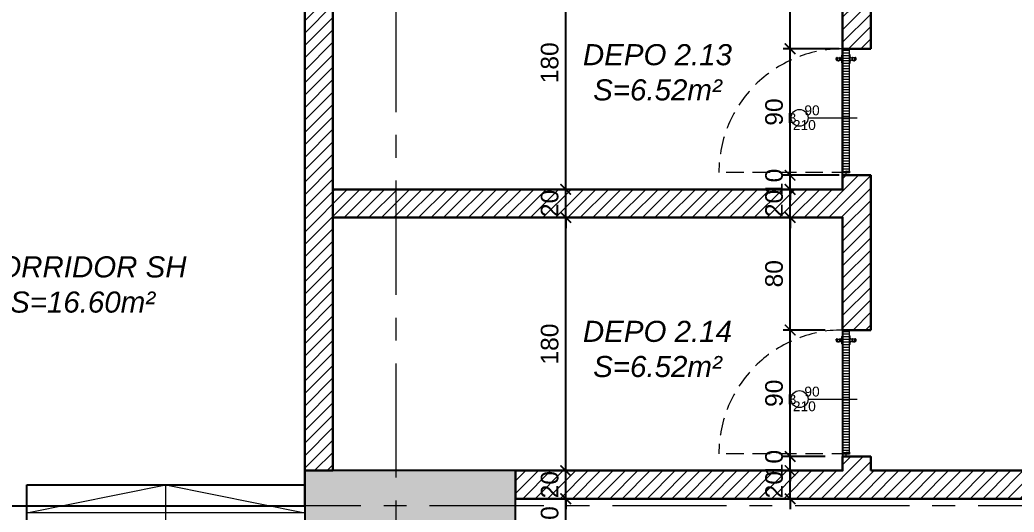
# Model space of a CAD drawing. Header units: centimetres. Extents: x 54080 to 84019, y -57712 to -39496.
# Drawn here: x 55905 to 56612, y -52827 to -52477 of the extents above; entities that cross this region are included whole.
import ezdxf

# ---------------------------------------------------------------- set-up
doc = ezdxf.new("R2010")
doc.units = ezdxf.units.CM
doc.header["$LTSCALE"] = 50
doc.header["$MEASUREMENT"] = 0
for name, pattern in [('AXES', [2, 1.25, -0.25, 0.25, -0.25]), ('CACHE', [0.375, 0.25, -0.125]), ('CONTINU', [0])]:
    doc.linetypes.add(name, pattern=pattern)
doc.layers.get('0').update_dxf_attribs({"color": 8})
for name, color, linetype, lineweight in [('ARCHITECTE', 252, 'Continuous', 13), ('BETON HACHURE', 253, 'Continuous', 13), ('door', 44, 'Continuous', 5), ('MACONNERIE COUPE', 7, 'Continuous', 30), ('MACONNERIE HACHURE', 253, 'Continuous', 13)]:
    doc.layers.add(name, color=color, linetype=linetype, lineweight=lineweight)
for name, color, linetype in [('AXES', 10, 'AXES'), ('BETON COUPE', 3, 'CONTINU'), ('BETON TRAME', 252, 'Continuous'), ('BETON VU', 2, 'Continuous'), ('COTE 50ème', 1, 'Continuous'), ('TEXTE', 7, 'Continuous')]:
    doc.layers.add(name, color=color, linetype=linetype)
doc.layers.add('FMULT', color=150, linetype='Continuous', plot=False)
doc.styles.add('GENERATED_STYLE_1', font='arial.ttf')
doc.styles.add('RS_TEXT_1.50', font='arial.ttf', dxfattribs={"height": 12.5})
doc.styles.add('RS_TXT_50', font='arial.ttf', dxfattribs={"height": 12.5})
doc.dimstyles.new('RS_50CM_LINEAIRE', dxfattribs={"dimscale": 5, "dimtxt": 12.5, "dimasz": 1.5, "dimexe": 1, "dimexo": 2.5, "dimgap": 1, "dimtad": 1, "dimdec": 1, "dimrnd": 0.5, "dimdsep": 46, "dimtxsty": 'RS_TXT_50', "dimblk1": 'ARCHTICK', "dimblk2": 'ARCHTICK', "dimsah": 1, "dimcen": 2.5, "dimdle": 1, "dimclrt": 4, "dimadec": 0, "dimazin": 2, "dimtfac": 1, "dimtdec": 1, "dimtix": 1, "dimtmove": 2, "dimatfit": 3, "dimfxl": 1, "dimtolj": 1, "dimtzin": 0, "dimarcsym": 0})

# ---------------------------------------------------------------- blocks, each defined once
blk = doc.blocks.new('A$C99aa3423')
at = {"layer": 'AXES', "lineweight": 5, "ltscale": 1.3}
for p, q in [((-30, -4150), (-30, -1058.41)), ((3195, -1960), (-1985, -1960))]:
    blk.add_line(p, q, dxfattribs=at)
blk = doc.blocks.new('_ArchTick')
at = {"color": 0, "linetype": 'ByBlock', "const_width": 0.15}
blk.add_lwpolyline([(-0.5, -0.5), (0.5, 0.5)], dxfattribs=at)
blk = doc.blocks.new('*D919')
at = {"layer": 'COTE 50ème', "color": 0, "lineweight": -2, "ltscale": 0.5, "transparency": 16777216}
for p, q in [((56293.27, -52852.36), (56293.27, -52812.36)), ((56270.17, -52817.36), (56298.27, -52817.36)), ((56270.17, -52847.36), (56298.27, -52847.36))]:
    blk.add_line(p, q, dxfattribs=at)
at = {"layer": 'Defpoints', "color": 0, "ltscale": 0.5, "transparency": 16777216}
for p in [(56257.67, -52817.36), (56293.27, -52817.36), (56257.67, -52847.36)]:
    blk.add_point(p, dxfattribs=at)
at = {"layer": 'COTE 50ème', "color": 0, "lineweight": -2, "ltscale": 0.5, "transparency": 16777216, "xscale": 7.5, "yscale": 7.5, "zscale": 7.5}
for p, rotation in [((56293.27, -52817.36), 90), ((56293.27, -52847.36), 270)]:
    blk.add_blockref('_ArchTick', p, dxfattribs=dict(at, rotation=rotation))
at = {"layer": 'COTE 50ème', "color": 4, "ltscale": 0.5, "transparency": 16777216, "insert": (56281.88, -52832.36), "char_height": 12.5, "attachment_point": 5, "rotation": 90, "style": 'RS_TXT_50'}
blk.add_mtext('\\A1;30', dxfattribs=at)
blk = doc.blocks.new('*D920')
at = {"layer": 'COTE 50ème', "color": 0, "lineweight": -2, "ltscale": 0.5, "transparency": 16777216}
for p, q in [((56293.27, -52797.36), (56293.27, -52789.86)), ((56270.17, -52797.36), (56298.27, -52797.36)), ((56293.27, -52817.36), (56293.27, -52797.36)), ((56270.17, -52817.36), (56298.27, -52817.36)), ((56293.27, -52817.36), (56293.27, -52824.86))]:
    blk.add_line(p, q, dxfattribs=at)
at = {"layer": 'Defpoints', "color": 0, "ltscale": 0.5, "transparency": 16777216}
for p in [(56257.67, -52797.36), (56293.27, -52797.36), (56257.67, -52817.36)]:
    blk.add_point(p, dxfattribs=at)
at = {"layer": 'COTE 50ème', "color": 0, "lineweight": -2, "ltscale": 0.5, "transparency": 16777216, "xscale": 7.5, "yscale": 7.5, "zscale": 7.5}
for p, rotation in [((56293.27, -52797.36), 270), ((56293.27, -52817.36), 90)]:
    blk.add_blockref('_ArchTick', p, dxfattribs=dict(at, rotation=rotation))
at = {"layer": 'COTE 50ème', "color": 4, "ltscale": 0.5, "transparency": 16777216, "insert": (56281.88, -52807.36), "char_height": 12.5, "attachment_point": 5, "rotation": 90, "style": 'RS_TXT_50'}
blk.add_mtext('\\A1;20', dxfattribs=at)
blk = doc.blocks.new('*D921')
at = {"layer": 'COTE 50ème', "color": 0, "lineweight": -2, "ltscale": 0.5, "transparency": 16777216}
for p, q in [((56293.27, -52802.36), (56293.27, -52612.36)), ((56270.17, -52617.36), (56298.27, -52617.36)), ((56270.17, -52797.36), (56298.27, -52797.36))]:
    blk.add_line(p, q, dxfattribs=at)
at = {"layer": 'Defpoints', "color": 0, "ltscale": 0.5, "transparency": 16777216}
for p in [(56257.67, -52617.36), (56293.27, -52617.36), (56257.67, -52797.36)]:
    blk.add_point(p, dxfattribs=at)
at = {"layer": 'COTE 50ème', "color": 0, "lineweight": -2, "ltscale": 0.5, "transparency": 16777216, "xscale": 7.5, "yscale": 7.5, "zscale": 7.5}
for p, rotation in [((56293.27, -52617.36), 90), ((56293.27, -52797.36), 270)]:
    blk.add_blockref('_ArchTick', p, dxfattribs=dict(at, rotation=rotation))
at = {"layer": 'COTE 50ème', "color": 4, "ltscale": 0.5, "transparency": 16777216, "insert": (56281.88, -52707.36), "char_height": 12.5, "attachment_point": 5, "rotation": 90, "style": 'RS_TXT_50'}
blk.add_mtext('\\A1;180', dxfattribs=at)
blk = doc.blocks.new('*D922')
at = {"layer": 'COTE 50ème', "color": 0, "lineweight": -2, "ltscale": 0.5, "transparency": 16777216}
for p, q in [((56293.27, -52597.36), (56293.27, -52589.86)), ((56270.17, -52597.36), (56298.27, -52597.36)), ((56293.27, -52617.36), (56293.27, -52597.36)), ((56270.17, -52617.36), (56298.27, -52617.36)), ((56293.27, -52617.36), (56293.27, -52624.86))]:
    blk.add_line(p, q, dxfattribs=at)
at = {"layer": 'Defpoints', "color": 0, "ltscale": 0.5, "transparency": 16777216}
for p in [(56257.67, -52597.36), (56293.27, -52597.36), (56257.67, -52617.36)]:
    blk.add_point(p, dxfattribs=at)
at = {"layer": 'COTE 50ème', "color": 0, "lineweight": -2, "ltscale": 0.5, "transparency": 16777216, "xscale": 7.5, "yscale": 7.5, "zscale": 7.5}
for p, rotation in [((56293.27, -52597.36), 270), ((56293.27, -52617.36), 90)]:
    blk.add_blockref('_ArchTick', p, dxfattribs=dict(at, rotation=rotation))
at = {"layer": 'COTE 50ème', "color": 4, "ltscale": 0.5, "transparency": 16777216, "insert": (56281.88, -52607.36), "char_height": 12.5, "attachment_point": 5, "rotation": 90, "style": 'RS_TXT_50'}
blk.add_mtext('\\A1;20', dxfattribs=at)
blk = doc.blocks.new('*D923')
at = {"layer": 'COTE 50ème', "color": 0, "lineweight": -2, "ltscale": 0.5, "transparency": 16777216}
for p, q in [((56258.28, -52417.36), (56298.27, -52417.36)), ((56293.27, -52602.36), (56293.27, -52412.36)), ((56270.17, -52597.36), (56298.27, -52597.36))]:
    blk.add_line(p, q, dxfattribs=at)
at = {"layer": 'Defpoints', "color": 0, "ltscale": 0.5, "transparency": 16777216}
for p in [(56245.78, -52417.36), (56293.27, -52417.36), (56257.67, -52597.36)]:
    blk.add_point(p, dxfattribs=at)
at = {"layer": 'COTE 50ème', "color": 0, "lineweight": -2, "ltscale": 0.5, "transparency": 16777216, "xscale": 7.5, "yscale": 7.5, "zscale": 7.5}
for p, rotation in [((56293.27, -52417.36), 90), ((56293.27, -52597.36), 270)]:
    blk.add_blockref('_ArchTick', p, dxfattribs=dict(at, rotation=rotation))
at = {"layer": 'COTE 50ème', "color": 4, "ltscale": 0.5, "transparency": 16777216, "insert": (56281.88, -52507.36), "char_height": 12.5, "attachment_point": 5, "rotation": 90, "style": 'RS_TXT_50'}
blk.add_mtext('\\A1;180', dxfattribs=at)
blk = doc.blocks.new('*D1167')
at = {"layer": 'COTE 50ème', "color": 0, "lineweight": -2, "ltscale": 0.5, "transparency": 16777216}
for p, q in [((56452.83, -52797.36), (56452.83, -52789.86)), ((56475.1, -52797.36), (56447.83, -52797.36)), ((56452.83, -52817.36), (56452.83, -52797.36)), ((56475.1, -52817.36), (56447.83, -52817.36)), ((56452.83, -52817.36), (56452.83, -52824.86))]:
    blk.add_line(p, q, dxfattribs=at)
at = {"layer": 'Defpoints', "color": 0, "ltscale": 0.5, "transparency": 16777216}
for p in [(56452.83, -52797.36), (56487.6, -52797.36), (56487.6, -52817.36)]:
    blk.add_point(p, dxfattribs=at)
at = {"layer": 'COTE 50ème', "color": 0, "lineweight": -2, "ltscale": 0.5, "transparency": 16777216, "xscale": 7.5, "yscale": 7.5, "zscale": 7.5}
for p, rotation in [((56452.83, -52797.36), 270), ((56452.83, -52817.36), 90)]:
    blk.add_blockref('_ArchTick', p, dxfattribs=dict(at, rotation=rotation))
at = {"layer": 'COTE 50ème', "color": 4, "ltscale": 0.5, "transparency": 16777216, "insert": (56441.45, -52807.36), "char_height": 12.5, "attachment_point": 5, "rotation": 90, "style": 'RS_TXT_50'}
blk.add_mtext('\\A1;20', dxfattribs=at)
blk = doc.blocks.new('*D1168')
at = {"layer": 'COTE 50ème', "color": 0, "lineweight": -2, "ltscale": 0.5, "transparency": 16777216}
for p, q in [((56452.83, -52787.36), (56452.83, -52779.86)), ((56477.67, -52787.36), (56447.83, -52787.36)), ((56452.83, -52797.36), (56452.83, -52787.36)), ((56475.1, -52797.36), (56447.83, -52797.36)), ((56452.83, -52797.36), (56452.83, -52804.86))]:
    blk.add_line(p, q, dxfattribs=at)
at = {"layer": 'Defpoints', "color": 0, "ltscale": 0.5, "transparency": 16777216}
for p in [(56452.83, -52787.36), (56490.17, -52787.36), (56487.6, -52797.36)]:
    blk.add_point(p, dxfattribs=at)
at = {"layer": 'COTE 50ème', "color": 0, "lineweight": -2, "ltscale": 0.5, "transparency": 16777216, "xscale": 7.5, "yscale": 7.5, "zscale": 7.5}
for p, rotation in [((56452.83, -52787.36), 270), ((56452.83, -52797.36), 90)]:
    blk.add_blockref('_ArchTick', p, dxfattribs=dict(at, rotation=rotation))
at = {"layer": 'COTE 50ème', "color": 4, "ltscale": 0.5, "transparency": 16777216, "insert": (56441.45, -52792.36), "char_height": 12.5, "attachment_point": 5, "rotation": 90, "style": 'RS_TXT_50'}
blk.add_mtext('\\A1;10', dxfattribs=at)
blk = doc.blocks.new('*D1169')
at = {"layer": 'COTE 50ème', "color": 0, "lineweight": -2, "ltscale": 0.5, "transparency": 16777216}
for p, q in [((56452.83, -52792.36), (56452.83, -52692.36)), ((56477.67, -52697.36), (56447.83, -52697.36)), ((56477.67, -52787.36), (56447.83, -52787.36))]:
    blk.add_line(p, q, dxfattribs=at)
at = {"layer": 'Defpoints', "color": 0, "ltscale": 0.5, "transparency": 16777216}
for p in [(56452.83, -52697.36), (56490.17, -52697.36), (56490.17, -52787.36)]:
    blk.add_point(p, dxfattribs=at)
at = {"layer": 'COTE 50ème', "color": 0, "lineweight": -2, "ltscale": 0.5, "transparency": 16777216, "xscale": 7.5, "yscale": 7.5, "zscale": 7.5}
for p, rotation in [((56452.83, -52697.36), 90), ((56452.83, -52787.36), 270)]:
    blk.add_blockref('_ArchTick', p, dxfattribs=dict(at, rotation=rotation))
at = {"layer": 'COTE 50ème', "color": 4, "ltscale": 0.5, "transparency": 16777216, "insert": (56441.45, -52742.36), "char_height": 12.5, "attachment_point": 5, "rotation": 90, "style": 'RS_TXT_50'}
blk.add_mtext('\\A1;90', dxfattribs=at)
blk = doc.blocks.new('*D1170')
at = {"layer": 'COTE 50ème', "color": 0, "lineweight": -2, "ltscale": 0.5, "transparency": 16777216}
for p, q in [((56452.83, -52702.36), (56452.83, -52612.36)), ((56477.67, -52617.36), (56447.83, -52617.36)), ((56477.67, -52697.36), (56447.83, -52697.36))]:
    blk.add_line(p, q, dxfattribs=at)
at = {"layer": 'Defpoints', "color": 0, "ltscale": 0.5, "transparency": 16777216}
for p in [(56452.83, -52617.36), (56490.17, -52617.36), (56490.17, -52697.36)]:
    blk.add_point(p, dxfattribs=at)
at = {"layer": 'COTE 50ème', "color": 0, "lineweight": -2, "ltscale": 0.5, "transparency": 16777216, "xscale": 7.5, "yscale": 7.5, "zscale": 7.5}
for p, rotation in [((56452.83, -52617.36), 90), ((56452.83, -52697.36), 270)]:
    blk.add_blockref('_ArchTick', p, dxfattribs=dict(at, rotation=rotation))
at = {"layer": 'COTE 50ème', "color": 4, "ltscale": 0.5, "transparency": 16777216, "insert": (56441.45, -52657.36), "char_height": 12.5, "attachment_point": 5, "rotation": 90, "style": 'RS_TXT_50'}
blk.add_mtext('\\A1;80', dxfattribs=at)
blk = doc.blocks.new('*D1171')
at = {"layer": 'COTE 50ème', "color": 0, "lineweight": -2, "ltscale": 0.5, "transparency": 16777216}
for p, q in [((56452.83, -52597.36), (56452.83, -52589.86)), ((56477.67, -52597.36), (56447.83, -52597.36)), ((56452.83, -52617.36), (56452.83, -52597.36)), ((56477.67, -52617.36), (56447.83, -52617.36)), ((56452.83, -52617.36), (56452.83, -52624.86))]:
    blk.add_line(p, q, dxfattribs=at)
at = {"layer": 'Defpoints', "color": 0, "ltscale": 0.5, "transparency": 16777216}
for p in [(56452.83, -52597.36), (56490.17, -52597.36), (56490.17, -52617.36)]:
    blk.add_point(p, dxfattribs=at)
at = {"layer": 'COTE 50ème', "color": 0, "lineweight": -2, "ltscale": 0.5, "transparency": 16777216, "xscale": 7.5, "yscale": 7.5, "zscale": 7.5}
for p, rotation in [((56452.83, -52597.36), 270), ((56452.83, -52617.36), 90)]:
    blk.add_blockref('_ArchTick', p, dxfattribs=dict(at, rotation=rotation))
at = {"layer": 'COTE 50ème', "color": 4, "ltscale": 0.5, "transparency": 16777216, "insert": (56441.45, -52607.36), "char_height": 12.5, "attachment_point": 5, "rotation": 90, "style": 'RS_TXT_50'}
blk.add_mtext('\\A1;20', dxfattribs=at)
blk = doc.blocks.new('*D1172')
at = {"layer": 'COTE 50ème', "color": 0, "lineweight": -2, "ltscale": 0.5, "transparency": 16777216}
for p, q in [((56452.83, -52587.36), (56452.83, -52579.86)), ((56487.67, -52587.36), (56447.83, -52587.36)), ((56452.83, -52597.36), (56452.83, -52587.36)), ((56477.67, -52597.36), (56447.83, -52597.36)), ((56452.83, -52597.36), (56452.83, -52604.86))]:
    blk.add_line(p, q, dxfattribs=at)
at = {"layer": 'Defpoints', "color": 0, "ltscale": 0.5, "transparency": 16777216}
for p in [(56452.83, -52587.36), (56500.17, -52587.36), (56490.17, -52597.36)]:
    blk.add_point(p, dxfattribs=at)
at = {"layer": 'COTE 50ème', "color": 0, "lineweight": -2, "ltscale": 0.5, "transparency": 16777216, "xscale": 7.5, "yscale": 7.5, "zscale": 7.5}
for p, rotation in [((56452.83, -52587.36), 270), ((56452.83, -52597.36), 90)]:
    blk.add_blockref('_ArchTick', p, dxfattribs=dict(at, rotation=rotation))
at = {"layer": 'COTE 50ème', "color": 4, "ltscale": 0.5, "transparency": 16777216, "insert": (56441.45, -52592.36), "char_height": 12.5, "attachment_point": 5, "rotation": 90, "style": 'RS_TXT_50'}
blk.add_mtext('\\A1;10', dxfattribs=at)
blk = doc.blocks.new('*D1173')
at = {"layer": 'COTE 50ème', "color": 0, "lineweight": -2, "ltscale": 0.5, "transparency": 16777216}
for p, q in [((56452.83, -52592.36), (56452.83, -52492.36)), ((56487.67, -52497.36), (56447.83, -52497.36)), ((56487.67, -52587.36), (56447.83, -52587.36))]:
    blk.add_line(p, q, dxfattribs=at)
at = {"layer": 'Defpoints', "color": 0, "ltscale": 0.5, "transparency": 16777216}
for p in [(56452.83, -52497.36), (56500.17, -52497.36), (56500.17, -52587.36)]:
    blk.add_point(p, dxfattribs=at)
at = {"layer": 'COTE 50ème', "color": 0, "lineweight": -2, "ltscale": 0.5, "transparency": 16777216, "xscale": 7.5, "yscale": 7.5, "zscale": 7.5}
for p, rotation in [((56452.83, -52497.36), 90), ((56452.83, -52587.36), 270)]:
    blk.add_blockref('_ArchTick', p, dxfattribs=dict(at, rotation=rotation))
at = {"layer": 'COTE 50ème', "color": 4, "ltscale": 0.5, "transparency": 16777216, "insert": (56441.45, -52542.36), "char_height": 12.5, "attachment_point": 5, "rotation": 90, "style": 'RS_TXT_50'}
blk.add_mtext('\\A1;90', dxfattribs=at)
blk = doc.blocks.new('*D1174')
at = {"layer": 'COTE 50ème', "color": 0, "lineweight": -2, "ltscale": 0.5, "transparency": 16777216}
for p, q in [((56477.67, -52417.36), (56447.83, -52417.36)), ((56452.83, -52502.36), (56452.83, -52412.36)), ((56487.67, -52497.36), (56447.83, -52497.36))]:
    blk.add_line(p, q, dxfattribs=at)
at = {"layer": 'Defpoints', "color": 0, "ltscale": 0.5, "transparency": 16777216}
for p in [(56452.83, -52417.36), (56490.17, -52417.36), (56500.17, -52497.36)]:
    blk.add_point(p, dxfattribs=at)
at = {"layer": 'COTE 50ème', "color": 0, "lineweight": -2, "ltscale": 0.5, "transparency": 16777216, "xscale": 7.5, "yscale": 7.5, "zscale": 7.5}
for p, rotation in [((56452.83, -52417.36), 90), ((56452.83, -52497.36), 270)]:
    blk.add_blockref('_ArchTick', p, dxfattribs=dict(at, rotation=rotation))
at = {"layer": 'COTE 50ème', "color": 4, "ltscale": 0.5, "transparency": 16777216, "insert": (56441.45, -52457.36), "char_height": 12.5, "attachment_point": 5, "rotation": 90, "style": 'RS_TXT_50'}
blk.add_mtext('\\A1;80', dxfattribs=at)

msp = doc.modelspace()

# ---------------------------------------------------------------- hatches: boundary and pattern name
at = {"layer": 'BETON HACHURE', "transparency": 33554585}
h = msp.add_hatch(dxfattribs=at)
h.set_pattern_fill('ANSI37', color=256, scale=50, angle=270, style=0)
h.set_pattern_definition([(315, (861.459, 19655.393), (4.4194174, 4.4194174), []), (45, (861.459, 19655.393), (-4.4194174, 4.4194174), [])])
h.paths.add_polyline_path([(56357.67, -51847.22), (56382.67, -51847.22), (56382.67, -52172.22), (56357.67, -52172.22)], flags=0)
h.paths.add_polyline_path([(56357.67, -51847.22), (56382.67, -51847.22), (56382.67, -52172.22), (56357.67, -52172.22)], flags=0)
h.paths.add_polyline_path([(58537.67, -51987.36), (58537.67, -52037.36), (58617.67, -52037.36), (58617.67, -51987.36)], flags=0)
h.paths.add_polyline_path([(58157.67, -51987.36), (58157.67, -52037.36), (58237.67, -52037.36), (58237.67, -51987.36)], flags=0)
edge = h.paths.add_edge_path(flags=0)
edge.add_arc((58197.67, -50672.36), 40, 0, 360)
edge = h.paths.add_edge_path(flags=0)
edge.add_arc((58197.67, -49997.36), 40, 0, 360)
edge = h.paths.add_edge_path(flags=0)
edge.add_arc((58197.67, -51272.36), 40, 0, 360)
h.paths.add_polyline_path([(59277.67, -49527.22), (54853.83, -49527.22), (54464.54, -54263.92), (59277.59, -54736.58), (59277.67, -54713.51)])
edge = h.paths.add_edge_path(flags=0)
edge.add_arc((58197.67, -51272.36), 40, 0, 360)
h.paths.add_polyline_path([(56982.67, -49552.22), (56982.67, -49972.36), (57007.67, -49972.36), (57007.67, -49552.22), (58577.68, -49552.22), (58577.67, -50022.36), (58617.67, -50022.36), (58617.67, -49552.22), (59247.67, -49552.22), (59247.67, -51282.36), (58617.67, -51282.36), (58617.67, -50647.36), (58577.67, -50647.36), (58577.67, -51312.36), (59247.67, -51312.36), (59247.67, -52057.36), (58577.67, -52057.36), (58577.67, -53447.36), (58617.67, -53447.36), (58617.67, -52087.36), (59247.67, -52087.36), (59247.67, -54709.01), (58245.17, -54610.07), (58245.17, -54122.36), (58220.17, -54122.36), (58220.17, -54607.62), (56915.17, -54479.46), (56915.17, -54122.36), (56890.17, -54122.36), (56890.17, -54477.01), (55702.67, -54360.39), (55702.67, -54122.36), (55652.67, -54122.36), (55652.67, -54355.48), (54491.47, -54241.45), (54666.86, -52107.36), (54872.67, -52107.36), (54872.67, -52057.36), (54670.97, -52057.36), (54672.82, -52037.36), (54872.67, -52037.36), (54872.67, -51987.36), (54676.72, -51987.36), (54733.43, -51297.36), (54872.67, -51297.36), (54872.67, -51247.36), (54737.54, -51247.36), (54782.74, -50697.36), (54872.67, -50697.36), (54872.67, -50647.36), (54786.85, -50647.36), (54876.86, -49552.22), (55655.17, -49552.22), (55655.17, -49972.36), (55680.17, -49972.36), (55680.17, -49552.22)], flags=16)
h.paths.add_polyline_path([(58157.67, -51232.36), (58157.67, -51312.36), (58237.67, -51312.36), (58237.67, -51232.36)], flags=0)
at = {"layer": 'BETON TRAME', "transparency": 33554559}
h = msp.add_hatch(color=256, dxfattribs=at)
h.dxf.hatch_style = 1
h.paths.add_polyline_path([(57437.67, -52797.36), (57472.67, -52797.36), (57472.67, -53447.36), (57437.67, -53447.36), (57437.67, -53272.36), (56977.67, -53272.36), (56977.67, -53447.36), (56942.67, -53447.36), (56942.67, -52797.36), (56977.67, -52797.36), (56977.67, -53232.36), (57187.67, -53232.36), (57187.67, -52902.36), (57227.67, -52902.36), (57227.67, -53232.36), (57437.67, -53232.36)])
h.paths.add_polyline_path([(58307.67, -54122.36), (58307.67, -54072.36), (58157.67, -54072.36), (58157.67, -54122.36)])
h.paths.add_polyline_path([(57587.67, -54122.36), (57587.67, -54072.36), (57437.67, -54072.36), (57437.67, -54122.36)])
h.paths.add_polyline_path([(56977.67, -54122.36), (56977.67, -54072.36), (56827.67, -54072.36), (56827.67, -54122.36)])
h.paths.add_polyline_path([(56257.67, -54122.36), (56257.67, -54072.36), (56107.67, -54072.36), (56107.67, -54122.36)])
h.paths.add_polyline_path([(56257.67, -53447.36), (56257.67, -53397.36), (56107.67, -53397.36), (56107.67, -53447.36)])
h.paths.add_polyline_path([(58307.67, -53447.36), (58307.67, -53397.36), (58157.67, -53397.36), (58157.67, -53447.36)])
h.paths.add_polyline_path([(58307.67, -52847.36), (58307.67, -52797.36), (58157.67, -52797.36), (58157.67, -52847.36)])
h.paths.add_polyline_path([(56257.67, -52847.36), (56257.67, -52797.36), (56107.67, -52797.36), (56107.67, -52847.36)])
h.paths.add_polyline_path([(56257.67, -52107.36), (56257.67, -52057.36), (56107.67, -52057.36), (56107.67, -52107.36)])
h.paths.add_polyline_path([(58157.67, -52057.36), (58157.67, -52107.36), (58307.67, -52107.36), (58307.67, -52057.36)])
h.paths.add_polyline_path([(57492.67, -52107.36), (57492.67, -52057.36), (57367.67, -52057.36), (57367.67, -52107.36)])
h.paths.add_polyline_path([(57047.67, -52107.36), (57047.67, -52057.36), (56922.67, -52057.36), (56922.67, -52107.36)])
h.paths.add_polyline_path([(57072.67, -52057.36), (57047.67, -52057.36), (57047.67, -52562.36), (57072.67, -52562.36)])
h.paths.add_polyline_path([(57367.67, -52057.36), (57342.67, -52057.36), (57342.67, -52562.36), (57367.67, -52562.36)])
at = {"layer": 'door'}
h = msp.add_hatch(dxfattribs=at)
h.set_pattern_fill('ANSI31', color=256, scale=15, angle=855)
h.set_pattern_definition([(180, (103793.602, -190472.0756), (-3e-15, -1.875), [])])
h.paths.add_polyline_path([(56494.94, -52585.39), (56494.94, -52497.36), (56490.22, -52497.36), (56490.22, -52585.39)])
h = msp.add_hatch(dxfattribs=at)
h.set_pattern_fill('ANSI31', color=256, scale=15, angle=855)
h.set_pattern_definition([(180, (103793.602, -190672.0756), (-3e-15, -1.875), [])])
h.paths.add_polyline_path([(56494.94, -52785.39), (56494.94, -52697.36), (56490.22, -52697.36), (56490.22, -52785.39)])
at = {"layer": 'MACONNERIE HACHURE'}
h = msp.add_hatch(dxfattribs=at)
h.set_pattern_fill('ANSI31', color=256, scale=50, style=0)
h.paths.add_polyline_path([(54872.67, -54083.63), (54897.67, -54083.63), (54897.67, -54067.36), (54872.67, -54067.36)])
h.paths.add_polyline_path([(54760.13, -53887.22), (54520.58, -53887.22), (54522.64, -53862.22), (54760.13, -53862.22)])
h.paths.add_polyline_path([(54872.67, -54017.36), (54872.67, -53887.22), (54850.13, -53887.22), (54850.13, -53862.22), (54897.67, -53862.22), (54897.67, -54017.36)])
h.paths.add_polyline_path([(54872.67, -54173.63), (54897.67, -54173.63), (54897.67, -54281.34), (54872.67, -54278.88)])
h.paths.add_polyline_path([(54505.78, -54067.36), (54507.82, -54042.46), (54872.67, -54042.36), (54872.67, -54067.36)])
h.paths.add_polyline_path([(58577.67, -52057.36), (58597.67, -52057.36), (58597.67, -52037.36), (58577.67, -52037.36)])
h.paths.add_polyline_path([(55842.67, -50672.36), (56202.67, -50672.36), (56202.67, -50647.36), (55842.67, -50647.36)])
h.paths.add_polyline_path([(55752.67, -50672.36), (55742.67, -50672.36), (55742.67, -50647.36), (55752.67, -50647.36)])
h.paths.add_polyline_path([(57077.67, -53447.36), (57437.67, -53447.36), (57437.67, -53422.36), (57077.67, -53422.36)])
h.paths.add_polyline_path([(56987.67, -53447.36), (56977.67, -53447.36), (56977.67, -53422.36), (56987.67, -53422.36)])
h.paths.add_polyline_path([(58777.67, -49872.22), (58777.67, -49882.22), (58757.67, -49882.22), (58757.67, -49872.22), (58717.67, -49872.22), (58717.67, -49852.22), (59252.67, -49852.22), (59252.67, -49872.22)])
h.paths.add_polyline_path([(58777.67, -50092.22), (58777.67, -50102.22), (58757.67, -50102.22), (58757.67, -49972.22), (58777.67, -49972.22), (58777.67, -50072.22), (59252.67, -50072.22), (59252.67, -50092.22)])
h.paths.add_polyline_path([(58777.67, -50312.22), (58777.67, -50322.22), (58757.67, -50322.22), (58757.67, -50192.22), (58777.67, -50192.22), (58777.67, -50292.22), (59252.67, -50292.22), (59252.67, -50312.22)])
h.paths.add_polyline_path([(58777.67, -50532.22), (58777.67, -50542.22), (58757.67, -50542.22), (58757.67, -50412.22), (58777.67, -50412.22), (58777.67, -50512.22), (59247.67, -50512.22), (59247.67, -50532.22)])
h.paths.add_polyline_path([(58757.67, -50762.22), (58757.67, -50632.22), (58777.67, -50632.22), (58777.67, -50732.22), (59252.67, -50732.22), (59252.67, -50752.22), (58777.67, -50752.22), (58777.67, -50762.22)])
h.paths.add_polyline_path([(58777.67, -50852.22), (58757.67, -50852.22), (58757.67, -50952.22), (58717.67, -50952.22), (58717.67, -50972.22), (59252.67, -50972.22), (59252.67, -50952.22), (58777.67, -50952.22)])
h.paths.add_polyline_path([(58627.67, -49872.22), (58617.67, -49872.22), (58617.67, -49852.22), (58627.67, -49852.22)])
h.paths.add_polyline_path([(58627.67, -50972.22), (58617.67, -50972.22), (58617.67, -50952.22), (58627.67, -50952.22)])
h.paths.add_polyline_path([(58577.67, -51947.36), (58597.67, -51947.36), (58597.67, -51987.36), (58577.67, -51987.36)])
h.paths.add_polyline_path([(58577.67, -51747.36), (58597.67, -51747.36), (58597.67, -51312.36), (58577.67, -51312.36)])
h.paths.add_polyline_path([(57052.67, -52057.36), (57072.67, -52057.36), (57072.67, -52037.36), (57052.67, -52037.36)])
h.paths.add_polyline_path([(56237.67, -52057.36), (56257.67, -52057.36), (56257.67, -52037.36), (56237.67, -52037.36)])
h.paths.add_polyline_path([(55707.67, -52087.36), (55727.67, -52087.36), (55727.67, -52037.36), (55707.67, -52037.36)])
h.paths.add_polyline_path([(55837.67, -52007.36), (56107.67, -52007.36), (56107.67, -51987.36), (55837.67, -51987.36)])
h.paths.add_polyline_path([(57072.67, -52107.36), (57342.67, -52107.36), (57342.67, -52087.36), (57072.67, -52087.36)])
h.paths.add_polyline_path([(56670.17, -51987.36), (56670.17, -52097.36), (56690.17, -52097.36), (56690.17, -52007.36), (56922.67, -52007.36), (56922.67, -51987.36)])
h.paths.add_polyline_path([(56670.17, -52297.36), (56690.17, -52297.36), (56690.17, -52217.36), (57047.67, -52217.36), (57047.67, -52197.36), (56690.17, -52197.36), (56690.17, -52187.36), (56670.17, -52187.36)])
h.paths.add_polyline_path([(56670.17, -52497.36), (56690.17, -52497.36), (56690.17, -52417.36), (57047.67, -52417.36), (57047.67, -52397.36), (56690.17, -52397.36), (56690.17, -52387.36), (56670.17, -52387.36)])
h.paths.add_polyline_path([(56510.17, -52797.36), (56510.17, -52787.36), (56490.17, -52787.36), (56490.17, -52797.36), (56257.67, -52797.36), (56257.67, -52817.36), (56942.67, -52817.36), (56942.67, -52797.36), (56690.17, -52797.36), (56690.17, -52787.36), (56670.17, -52787.36), (56670.17, -52797.36)])
h.paths.add_polyline_path([(56510.17, -52697.36), (56510.17, -52587.36), (56490.17, -52587.36), (56490.17, -52597.36), (56127.67, -52597.36), (56127.67, -52617.36), (56490.17, -52617.36), (56490.17, -52697.36)])
h.paths.add_polyline_path([(56510.17, -52497.36), (56510.17, -52387.36), (56490.17, -52387.36), (56490.17, -52397.36), (56127.67, -52397.36), (56127.67, -52417.36), (56490.17, -52417.36), (56490.17, -52497.36)])
h.paths.add_polyline_path([(56510.17, -52187.36), (56490.17, -52187.36), (56490.17, -52197.36), (56127.67, -52197.36), (56127.67, -52217.36), (56490.17, -52217.36), (56490.17, -52297.36), (56510.17, -52297.36)])
h.paths.add_polyline_path([(56510.17, -51977.36), (56490.17, -51977.36), (56490.17, -51987.36), (56257.67, -51987.36), (56257.67, -52007.36), (56490.17, -52007.36), (56490.17, -52097.36), (56510.17, -52097.36)])
h.paths.add_polyline_path([(56490.17, -51887.36), (56510.17, -51887.36), (56510.17, -51777.36), (56490.17, -51777.36), (56490.17, -51787.36), (56132.67, -51787.36), (56132.67, -51807.36), (56490.17, -51807.36)])
h.paths.add_polyline_path([(57437.67, -52777.36), (57462.67, -52777.36), (57462.67, -52797.36), (57437.67, -52797.36)])
h.paths.add_polyline_path([(56202.67, -51317.36), (56227.67, -51317.36), (56227.67, -51297.36), (56202.67, -51297.36)])
h.paths.add_polyline_path([(56107.67, -53323.39), (56127.67, -53323.39), (56127.67, -52847.36), (56107.67, -52847.36)])
h.paths.add_polyline_path([(55682.67, -53222.36), (55702.67, -53222.36), (55702.67, -52927.36), (55682.67, -52927.36)])
h.paths.add_polyline_path([(55786, -51192.36), (55742.67, -51192.36), (55742.67, -51152.36), (55786, -51152.36)])
h.paths.add_polyline_path([(55952.67, -51192.36), (55912.67, -51192.36), (55912.67, -51152.36), (55952.67, -51152.36)])
h.paths.add_polyline_path([(56159.34, -51192.36), (56202.67, -51192.36), (56202.67, -51152.36), (56159.34, -51152.36)])
h.paths.add_polyline_path([(55992.67, -51192.36), (56032.67, -51192.36), (56032.67, -51152.36), (55992.67, -51152.36)])
h.paths.add_polyline_path([(57394.34, -52902.36), (57437.67, -52902.36), (57437.67, -52942.36), (57394.34, -52942.36)])
h.paths.add_polyline_path([(57227.67, -52902.36), (57267.67, -52902.36), (57267.67, -52942.36), (57227.67, -52942.36)])
h.paths.add_polyline_path([(57021, -52902.36), (56977.67, -52902.36), (56977.67, -52942.36), (57021, -52942.36)])
h.paths.add_polyline_path([(57187.67, -52902.36), (57147.67, -52902.36), (57147.67, -52942.36), (57187.67, -52942.36)])
h.paths.add_polyline_path([(55941, -52412.36), (55917.67, -52412.36), (55917.67, -52392.36), (55941, -52392.36)])
h.paths.add_polyline_path([(56107.67, -52412.36), (56067.67, -52412.36), (56067.67, -52392.36), (56107.67, -52392.36)])
h.paths.add_polyline_path([(55726, -52412.36), (55702.67, -52412.36), (55702.67, -52392.36), (55726, -52392.36)])
h.paths.add_polyline_path([(55892.67, -52412.36), (55852.67, -52412.36), (55852.67, -52392.36), (55892.67, -52392.36)])
h.paths.add_polyline_path([(55682.67, -52518.36), (55702.67, -52518.36), (55702.67, -52412.36), (55682.67, -52412.36)])
h.paths.add_polyline_path([(55682.67, -52797.36), (55702.67, -52797.36), (55702.67, -52737.36), (55682.67, -52737.36)])
h.paths.add_polyline_path([(56107.67, -52797.36), (56127.67, -52797.36), (56127.67, -52412.36), (56107.67, -52412.36)])
h.paths.add_polyline_path([(57437.67, -52677.36), (57437.67, -52637.36), (57342.67, -52637.36), (57342.67, -52562.36), (57367.67, -52562.36), (57367.67, -52627.36), (57462.67, -52627.36), (57462.67, -52677.36)])
h.paths.add_polyline_path([(56202.67, -51417.36), (56202.67, -51457.36), (56107.67, -51457.36), (56107.67, -51532.36), (56132.67, -51532.36), (56132.67, -51482.36), (56202.67, -51482.36), (56202.67, -51578.36), (56490.17, -51578.36), (56490.17, -51687.36), (56510.17, -51687.36), (56510.17, -51558.36), (56227.67, -51558.36), (56227.67, -51417.36)])
h.paths.add_polyline_path([(55742.67, -51297.36), (55742.67, -51457.36), (55837.67, -51457.36), (55837.67, -51532.36), (55812.67, -51532.36), (55812.67, -51482.36), (55717.67, -51482.36), (55717.67, -51297.36)])
h.paths.add_polyline_path([(56107.67, -53343.36), (55702.67, -53343.36), (55702.67, -53343.36), (56107.67, -53343.36)])
h.paths.add_polyline_path([(56977.67, -52797.36), (56977.67, -52637.36), (57072.67, -52637.36), (57072.67, -52562.36), (57047.67, -52562.36), (57047.67, -52627.36), (56977.67, -52627.36), (56977.67, -52597.36), (56690.17, -52597.36), (56690.17, -52587.36), (56670.17, -52587.36), (56670.17, -52697.36), (56690.17, -52697.36), (56690.17, -52617.36), (56952.67, -52617.36), (56952.67, -52797.36)])

# ---------------------------------------------------------------- linework, layer by layer
at = {"layer": 'ARCHITECTE'}
msp.add_lwpolyline([(55801.42, -52836.36), (55801.42, -53144.36, 1.004831), (56008.92, -53143.36), (56008.92, -52807.36), (56107.67, -52827.39), (55910.17, -52827.39), (56008.92, -52807.36)], format="xyb", dxfattribs=at)
at = {"layer": 'BETON COUPE'}
msp.add_lwpolyline([(56257.67, -52847.36), (56257.67, -52797.36), (56107.67, -52797.36), (56107.67, -52847.36)], close=True, dxfattribs=at)
at = {"layer": 'BETON VU'}
msp.add_lwpolyline([(55910.17, -52807.36), (56107.67, -52807.36), (56107.67, -53323.36), (55702.67, -53323.36), (55702.67, -52836.36), (55900.17, -52836.36), (55900.17, -53154.36), (55910.17, -53154.36)], close=True, dxfattribs=at)
at = {"layer": 'door'}
for p, q in [((56489.62, -52507.3), (56489.62, -52501.9)), ((56489.92, -52501.6), (56490.22, -52501.6)), ((56490.22, -52507.6), (56490.22, -52501.6)), ((56495.24, -52501.6), (56494.94, -52501.6)), ((56494.94, -52507.6), (56494.94, -52501.6)), ((56495.54, -52507.3), (56495.54, -52501.9)), ((56485.58, -52503.92), (56485.7, -52503.92)), ((56485.58, -52504.05), (56485.58, -52503.92)), ((56485.58, -52504.05), (56485.58, -52505.15)), ((56485.58, -52505.15), (56485.58, -52505.28)), ((56485.58, -52505.28), (56485.7, -52505.28)), ((56485.7, -52503.92), (56485.7, -52505.28)), ((56485.95, -52503.67), (56485.95, -52505.53)), ((56486.2, -52505.53), (56486.2, -52503.67)), ((56486.45, -52503.92), (56487.82, -52503.92)), ((56486.45, -52503.92), (56486.45, -52505.28)), ((56486.45, -52505.47), (56486.45, -52505.28)), ((56487.04, -52505.65), (56486.47, -52505.65)), ((56487.04, -52505.87), (56486.47, -52505.87)), ((56487.04, -52505.65), (56487.61, -52505.65)), ((56487.04, -52505.87), (56487.61, -52505.87)), ((56487.63, -52505.47), (56487.63, -52505.47)), ((56487.82, -52505.28), (56487.82, -52505.28)), ((56487.99, -52503.77), (56487.99, -52505.44)), ((56488.39, -52503.77), (56488.39, -52505.44)), ((56489.92, -52507.6), (56490.22, -52507.6)), ((56495.24, -52507.6), (56494.94, -52507.6)), ((56496.77, -52503.77), (56496.77, -52505.44)), ((56497.17, -52503.77), (56497.17, -52505.44)), ((56498.71, -52503.92), (56497.34, -52503.92)), ((56497.35, -52505.28), (56497.34, -52505.28)), ((56497.53, -52505.47), (56497.53, -52505.47)), ((56498.12, -52505.65), (56497.55, -52505.65)), ((56498.12, -52505.87), (56497.55, -52505.87)), ((56498.12, -52505.65), (56498.69, -52505.65)), ((56498.12, -52505.87), (56498.69, -52505.87)), ((56498.71, -52503.92), (56498.71, -52505.28)), ((56498.71, -52505.47), (56498.71, -52505.28)), ((56498.96, -52505.53), (56498.96, -52503.67)), ((56499.21, -52503.67), (56499.21, -52505.53)), ((56499.46, -52503.92), (56499.46, -52505.28)), ((56499.58, -52503.92), (56499.46, -52503.92)), ((56499.58, -52505.28), (56499.46, -52505.28)), ((56499.58, -52504.05), (56499.58, -52503.92)), ((56499.58, -52504.05), (56499.58, -52505.15)), ((56499.58, -52505.15), (56499.58, -52505.28)), ((56465.56, -52546.49), (56500.52, -52546.49)), ((56485.58, -52703.92), (56485.7, -52703.92)), ((56485.58, -52704.05), (56485.58, -52703.92)), ((56485.58, -52704.05), (56485.58, -52705.15)), ((56485.58, -52705.15), (56485.58, -52705.28)), ((56485.58, -52705.28), (56485.7, -52705.28)), ((56485.7, -52703.92), (56485.7, -52705.28)), ((56485.95, -52703.67), (56485.95, -52705.53)), ((56486.2, -52705.53), (56486.2, -52703.67)), ((56486.45, -52703.92), (56487.82, -52703.92)), ((56486.45, -52703.92), (56486.45, -52705.28)), ((56486.45, -52705.47), (56486.45, -52705.28)), ((56487.04, -52705.65), (56486.47, -52705.65)), ((56487.04, -52705.87), (56486.47, -52705.87)), ((56487.04, -52705.65), (56487.61, -52705.65)), ((56487.04, -52705.87), (56487.61, -52705.87)), ((56487.63, -52705.47), (56487.63, -52705.47)), ((56487.82, -52705.28), (56487.82, -52705.28)), ((56487.99, -52703.77), (56487.99, -52705.44)), ((56488.39, -52703.77), (56488.39, -52705.44)), ((56489.62, -52707.3), (56489.62, -52701.9)), ((56489.92, -52701.6), (56490.22, -52701.6)), ((56490.22, -52707.6), (56490.22, -52701.6)), ((56495.24, -52701.6), (56494.94, -52701.6)), ((56494.94, -52707.6), (56494.94, -52701.6)), ((56495.54, -52707.3), (56495.54, -52701.9)), ((56496.77, -52703.77), (56496.77, -52705.44)), ((56497.17, -52703.77), (56497.17, -52705.44)), ((56498.71, -52703.92), (56497.34, -52703.92)), ((56497.35, -52705.28), (56497.34, -52705.28)), ((56497.53, -52705.47), (56497.53, -52705.47)), ((56498.12, -52705.65), (56497.55, -52705.65)), ((56498.12, -52705.87), (56497.55, -52705.87)), ((56498.12, -52705.65), (56498.69, -52705.65)), ((56498.12, -52705.87), (56498.69, -52705.87)), ((56498.71, -52703.92), (56498.71, -52705.28)), ((56498.71, -52705.47), (56498.71, -52705.28)), ((56498.96, -52705.53), (56498.96, -52703.67)), ((56499.21, -52703.67), (56499.21, -52705.53)), ((56499.46, -52703.92), (56499.46, -52705.28)), ((56499.58, -52703.92), (56499.46, -52703.92)), ((56499.58, -52705.28), (56499.46, -52705.28)), ((56499.58, -52704.05), (56499.58, -52703.92)), ((56499.58, -52704.05), (56499.58, -52705.15)), ((56499.58, -52705.15), (56499.58, -52705.28)), ((56489.92, -52707.6), (56490.22, -52707.6)), ((56495.24, -52707.6), (56494.94, -52707.6)), ((56465.56, -52746.49), (56500.52, -52746.49))]:
    msp.add_line(p, q, dxfattribs=at)
at = {"layer": 'door', "linetype": 'CACHE'}
for p, q in [((56494.94, -52585.39), (56402.19, -52585.39)), ((56494.94, -52785.39), (56402.19, -52785.39))]:
    msp.add_line(p, q, dxfattribs=at)
at = {"layer": 'door'}
for points in [[(56494.94, -52585.39), (56494.94, -52497.36), (56490.22, -52497.36), (56490.22, -52585.39), (56494.94, -52585.39)], [(56492.67, -52587.36), (56492.67, -52584.22), (56494.99, -52584.34), (56494.99, -52585.6), (56490.17, -52585.6), (56490.17, -52587.36), (56492.67, -52587.36)], [(56494.94, -52785.39), (56494.94, -52697.36), (56490.22, -52697.36), (56490.22, -52785.39), (56494.94, -52785.39)], [(56492.67, -52787.36), (56492.67, -52784.22), (56494.99, -52784.34), (56494.99, -52785.6), (56490.17, -52785.6), (56490.17, -52787.36), (56492.67, -52787.36)]]:
    msp.add_lwpolyline(points, dxfattribs=at)
for centre in [(56459.56, -52546.49), (56459.56, -52746.49)]:
    msp.add_circle(centre, 6, dxfattribs=at)
at = {"layer": 'door', "linetype": 'CACHE'}
for centre in [(56490.22, -52585.39), (56490.22, -52785.39)]:
    msp.add_arc(centre, 88.03, 90, 180, dxfattribs=at)
at = {"layer": 'door'}
for centre, radius, start, end in [((56489.92, -52501.9), 0.3, 90, 180), ((56495.24, -52501.9), 0.3, 0, 90), ((56486.32, -52504.6), 0.929, 143.41041, 216.58959), ((56485.95, -52503.92), 0.251, 90.11503, 179.88497), ((56485.95, -52505.28), 0.251, 180.11503, 269.88497), ((56486.08, -52503.67), 0.125, 0, 180), ((56486.08, -52505.53), 0.125, 180, 0), ((56486.2, -52503.92), 0.251, 0.11503, 89.88497), ((56486.2, -52505.28), 0.251, 270.11503, 359.88497), ((56486.47, -52505.76), 0.11, 90.01058, 269.98942), ((56486.47, -52505.6), 0.0561, 142.03658, 266.29028), ((56486.24, -52505.46), 0.215, 332.38575, 357.2971), ((56487.61, -52505.6), 0.0561, 273.70972, 37.96342), ((56487.61, -52505.76), 0.11, 270.01058, 89.98942), ((56487.82, -52505.47), 0.191, 91.8485, 181.25737), ((56487.84, -52505.46), 0.215, 182.7029, 207.61425), ((56487.82, -52503.75), 0.171, 270.21752, 354.94096), ((56487.82, -52505.45), 0.171, 5.05904, 89.78248), ((56488.19, -52503.77), 0.2, 0, 180), ((56488.19, -52505.44), 0.2, 180, 0), ((56488.57, -52502.94), 0.841, 257.92952, 315.63105), ((56488.57, -52506.26), 0.841, 44.36895, 102.07048), ((56489.62, -52503.92), 0.6, 90, 139.40915), ((56489.62, -52505.28), 0.6, 220.59085, 270), ((56489.92, -52507.3), 0.3, 180, 270), ((56495.24, -52507.3), 0.3, 270, 0), ((56495.54, -52503.92), 0.6, 40.59085, 90), ((56495.54, -52505.28), 0.6, 270, 319.40915), ((56496.59, -52502.94), 0.841, 224.36895, 282.07048), ((56496.59, -52506.26), 0.841, 77.92952, 135.63105), ((56496.97, -52503.77), 0.2, 0, 180), ((56496.97, -52505.44), 0.2, 180, 0), ((56497.34, -52503.75), 0.171, 185.05904, 269.78248), ((56497.34, -52505.45), 0.171, 90.21752, 174.94096), ((56497.34, -52505.47), 0.191, 358.74263, 88.1515), ((56497.55, -52505.76), 0.11, 90.01058, 269.98942), ((56497.55, -52505.6), 0.0561, 142.03658, 266.29028), ((56497.32, -52505.46), 0.215, 332.38575, 357.2971), ((56498.69, -52505.6), 0.0561, 273.70972, 37.96342), ((56498.69, -52505.76), 0.11, 270.01058, 89.98942), ((56498.96, -52503.92), 0.251, 90.11503, 179.88497), ((56498.96, -52505.28), 0.251, 180.11503, 269.88497), ((56498.92, -52505.46), 0.215, 182.7029, 207.61425), ((56499.08, -52503.67), 0.125, 0, 180), ((56499.08, -52505.53), 0.125, 180, 0), ((56499.21, -52503.92), 0.251, 0.11503, 89.88497), ((56499.21, -52505.28), 0.251, 270.11503, 359.88497), ((56498.84, -52504.6), 0.929, 323.41041, 36.58959), ((56486.32, -52704.6), 0.929, 143.41041, 216.58959), ((56485.95, -52703.92), 0.251, 90.11503, 179.88497), ((56485.95, -52705.28), 0.251, 180.11503, 269.88497), ((56486.08, -52703.67), 0.125, 0, 180), ((56486.08, -52705.53), 0.125, 180, 0), ((56486.2, -52703.92), 0.251, 0.11503, 89.88497), ((56486.2, -52705.28), 0.251, 270.11503, 359.88497), ((56486.47, -52705.76), 0.11, 90.01058, 269.98942), ((56486.47, -52705.6), 0.0561, 142.03658, 266.29028), ((56486.24, -52705.46), 0.215, 332.38575, 357.2971), ((56487.61, -52705.6), 0.0561, 273.70972, 37.96342), ((56487.61, -52705.76), 0.11, 270.01058, 89.98942), ((56487.82, -52705.47), 0.191, 91.8485, 181.25737), ((56487.84, -52705.46), 0.215, 182.7029, 207.61425), ((56487.82, -52703.75), 0.171, 270.21752, 354.94096), ((56487.82, -52705.45), 0.171, 5.05904, 89.78248), ((56488.19, -52703.77), 0.2, 0, 180), ((56488.19, -52705.44), 0.2, 180, 0), ((56488.57, -52702.94), 0.841, 257.92952, 315.63105), ((56488.57, -52706.26), 0.841, 44.36895, 102.07048), ((56489.62, -52703.92), 0.6, 90, 139.40915), ((56489.62, -52705.28), 0.6, 220.59085, 270), ((56489.92, -52701.9), 0.3, 90, 180), ((56489.92, -52707.3), 0.3, 180, 270), ((56495.24, -52701.9), 0.3, 0, 90), ((56495.24, -52707.3), 0.3, 270, 0), ((56495.54, -52703.92), 0.6, 40.59085, 90), ((56495.54, -52705.28), 0.6, 270, 319.40915), ((56496.59, -52702.94), 0.841, 224.36895, 282.07048), ((56496.59, -52706.26), 0.841, 77.92952, 135.63105), ((56496.97, -52703.77), 0.2, 0, 180), ((56496.97, -52705.44), 0.2, 180, 0), ((56497.34, -52703.75), 0.171, 185.05904, 269.78248), ((56497.34, -52705.45), 0.171, 90.21752, 174.94096), ((56497.34, -52705.47), 0.191, 358.74263, 88.1515), ((56497.55, -52705.76), 0.11, 90.01058, 269.98942), ((56497.55, -52705.6), 0.0561, 142.03658, 266.29028), ((56497.32, -52705.46), 0.215, 332.38575, 357.2971), ((56498.69, -52705.6), 0.0561, 273.70972, 37.96342), ((56498.69, -52705.76), 0.11, 270.01058, 89.98942), ((56498.96, -52703.92), 0.251, 90.11503, 179.88497), ((56498.96, -52705.28), 0.251, 180.11503, 269.88497), ((56498.92, -52705.46), 0.215, 182.7029, 207.61425), ((56499.08, -52703.67), 0.125, 0, 180), ((56499.08, -52705.53), 0.125, 180, 0), ((56499.21, -52703.92), 0.251, 0.11503, 89.88497), ((56499.21, -52705.28), 0.251, 270.11503, 359.88497), ((56498.84, -52704.6), 0.929, 323.41041, 36.58959)]:
    msp.add_arc(centre, radius, start, end, dxfattribs=at)
at = {"layer": 'FMULT', "ltscale": 0.5}
for points in [[(55702.67, -52822.36), (56107.67, -52822.36), (56107.67, -52412.36), (55702.67, -52412.36)], [(56127.67, -52597.36), (56490.17, -52597.36), (56490.17, -52417.36), (56127.67, -52417.36)], [(56127.67, -52617.36), (56490.17, -52617.36), (56490.17, -52797.36), (56127.67, -52797.36)]]:
    msp.add_lwpolyline(points, close=True, dxfattribs=at)
at = {"layer": 'MACONNERIE COUPE', "ltscale": 0.5}
for points in [[(56510.17, -52497.36), (56510.17, -52387.36), (56490.17, -52387.36), (56490.17, -52397.36), (56127.67, -52397.36), (56127.67, -52417.36), (56490.17, -52417.36), (56490.17, -52497.36)], [(56510.17, -52697.36), (56510.17, -52587.36), (56490.17, -52587.36), (56490.17, -52597.36), (56127.67, -52597.36), (56127.67, -52617.36), (56490.17, -52617.36), (56490.17, -52697.36)], [(56510.17, -52797.36), (56510.17, -52787.36), (56490.17, -52787.36), (56490.17, -52797.36), (56257.67, -52797.36), (56257.67, -52817.36), (56942.67, -52817.36), (56942.67, -52797.36), (56690.17, -52797.36), (56690.17, -52787.36), (56670.17, -52787.36), (56670.17, -52797.36)]]:
    msp.add_lwpolyline(points, close=True, dxfattribs=at)
at = {"layer": 'MACONNERIE COUPE'}
msp.add_lwpolyline([(56107.67, -52797.36), (56127.67, -52797.36), (56127.67, -52412.36), (56107.67, -52412.36)], close=True, dxfattribs=at)

# ---------------------------------------------------------------- block references
at = {"layer": 'MACONNERIE COUPE', "lineweight": 5, "ltscale": 0.5}
msp.add_blockref('A$C99aa3423', (56202.67, -50862.36), dxfattribs=at)

# ---------------------------------------------------------------- texts
at = {"layer": 'door', "char_height": 7, "style": 'GENERATED_STYLE_1'}
for s, insert, attachment_point in [('\\A1;\\pt0;90', (56473.83, -52544.74), 9), ('\\A1;\\pt0;B', (56457.42, -52543.16), 3), ('\\A1;\\pt0;210', (56471.09, -52555.2), 9), ('\\A1;\\pt0;90', (56473.83, -52744.74), 9), ('\\A1;\\pt0;B', (56457.42, -52743.16), 3), ('\\A1;\\pt0;210', (56471.09, -52755.2), 9)]:
    msp.add_mtext(s, dxfattribs=dict(at, insert=insert, attachment_point=attachment_point))
at = {"layer": 'TEXTE', "char_height": 25, "width": 440.821, "attachment_point": 5, "style": 'RS_TEXT_1.50'}
for s, insert in [('{\\fArial|b0|i1|c0|p34;\\H0.6x;DEPO 2.13\\PS=6.52m²}', (56358.49, -52514.2)), ('{\\fArial|b0|i1|c0|p34;\\H0.6x;KORRIDOR SH\\PS=16.60m²}', (55949.74, -52665.09)), ('{\\fArial|b0|i1|c0|p34;\\H0.6x;DEPO 2.14\\PS=6.52m²}', (56358.49, -52710.93))]:
    msp.add_mtext(s, dxfattribs=dict(at, insert=insert))

# ---------------------------------------------------------------- dimensions: what is measured, and where the dimension line sits
at = {"layer": 'COTE 50ème', "ltscale": 0.5}
for base, p1, p2, picture, middle in [((56293.27, -52417.36), (56257.67, -52597.36), (56245.78, -52417.36), '*D923', (56281.88, -52507.36)), ((56452.83, -52417.36), (56500.17, -52497.36), (56490.17, -52417.36), '*D1174', (56441.45, -52457.36)), ((56452.83, -52497.36), (56500.17, -52587.36), (56500.17, -52497.36), '*D1173', (56441.45, -52542.36)), ((56452.83, -52587.36), (56490.17, -52597.36), (56500.17, -52587.36), '*D1172', (56441.45, -52592.36)), ((56293.27, -52597.36), (56257.67, -52617.36), (56257.67, -52597.36), '*D922', (56281.88, -52607.36)), ((56452.83, -52597.36), (56490.17, -52617.36), (56490.17, -52597.36), '*D1171', (56441.45, -52607.36)), ((56293.27, -52617.36), (56257.67, -52797.36), (56257.67, -52617.36), '*D921', (56281.88, -52707.36)), ((56452.83, -52617.36), (56490.17, -52697.36), (56490.17, -52617.36), '*D1170', (56441.45, -52657.36)), ((56452.83, -52697.36), (56490.17, -52787.36), (56490.17, -52697.36), '*D1169', (56441.45, -52742.36)), ((56452.83, -52787.36), (56487.6, -52797.36), (56490.17, -52787.36), '*D1168', (56441.45, -52792.36)), ((56293.27, -52797.36), (56257.67, -52817.36), (56257.67, -52797.36), '*D920', (56281.88, -52807.36)), ((56452.83, -52797.36), (56487.6, -52817.36), (56487.6, -52797.36), '*D1167', (56441.45, -52807.36)), ((56293.27, -52817.36), (56257.67, -52847.36), (56257.67, -52817.36), '*D919', (56281.88, -52832.36))]:
    dim = msp.add_linear_dim(base=base, p1=p1, p2=p2, angle=90, dimstyle='RS_50CM_LINEAIRE', dxfattribs=at)
    dim.commit()
    dim.dimension.update_dxf_attribs({"geometry": picture, "text_midpoint": middle})

doc.saveas('drawing.dxf')
